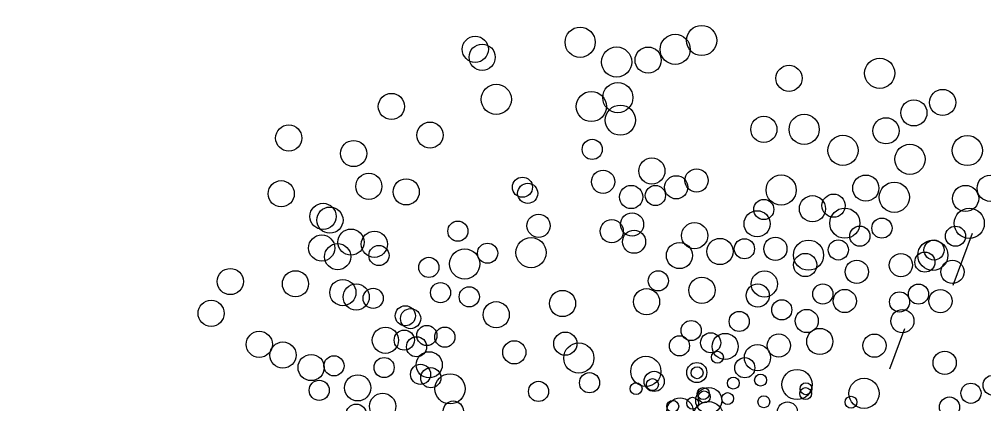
# Model space of a CAD drawing. Header units: millimetres. Extents: x 441156 to 441876, y 4514765 to 4515211.
# Drawn here: x 441414.542 to 441415.678, y 4514835.11 to 4514835.563 of the extents above; entities that cross this region are included whole.
import ezdxf

# ---------------------------------------------------------------- set-up
doc = ezdxf.new("R2010")
doc.units = ezdxf.units.MM
doc.layers.add('01_piscinas', color=254, linetype='Continuous')

msp = doc.modelspace()

# ---------------------------------------------------------------- linework, layer by layer
at = {"layer": '01_piscinas'}
for p, q in [((441415.64103456, 4514835.25020179, 0.00000118), (441415.66380679, 4514835.31150337, 0.00000118)), ((441415.56673363, 4514835.15202545, 0.00000118), (441415.58425073, 4514835.19918051, 0.00000118))]:
    msp.add_line(p, q, dxfattribs=at)
at = {"layer": '01_piscinas', "elevation": 0.00000131}
msp.add_lwpolyline([(441423.85886923, 4514838.18205059, 0.0043910674), (441422.74228746, 4514837.93181474, 0.0001087055), (441422.71580414, 4514837.92562941, 0.0002530211), (441422.70095013, 4514837.92213834, 0.0023223363), (441422.11401232, 4514837.78191859, 0.0021175107), (441421.57846208, 4514837.64893041, -0.0058002285), (441413.50906231, 4514835.33186317), (441408.34286118, 4514833.82109643), (441408.29995824, 4514833.8085502), (441405.22898133, 4514832.91049578), (441399.30377795, 4514831.15983481)], format="xyb", dxfattribs=at)
at = {"layer": '01_piscinas'}
for centre, radius in [((441415.34508789, 4514835.53802162, 0.00000118), 0.01775907), ((441415.07857602, 4514835.52766056, 0.00000118), 0.01541533), ((441415.20201129, 4514835.53599842, 0.00000118), 0.01775907), ((441415.31395861, 4514835.52757542, 0.00000118), 0.01775907), ((441415.08669763, 4514835.51832401, 0.00000118), 0.01541533), ((441415.24498827, 4514835.51272766, 0.00000118), 0.01775907), ((441415.28209728, 4514835.51497205, 0.00000118), 0.01541533), ((441415.44791149, 4514835.49361184, 0.00000118), 0.01541533), ((441415.55471915, 4514835.4994828, 0.00000118), 0.01775907), ((441415.10329935, 4514835.46879567, 0.00000118), 0.01775907), ((441415.24637596, 4514835.47081886, 0.00000118), 0.01775907), ((441414.97986408, 4514835.4604578, 0.00000118), 0.01541533), ((441415.21524667, 4514835.46037267, 0.00000118), 0.01775907), ((441415.62877232, 4514835.46517649, 0.00000118), 0.01541533), ((441415.59491437, 4514835.45289848, 0.00000118), 0.01541533), ((441415.24941399, 4514835.44435406, 0.00000118), 0.01775907), ((441415.02529804, 4514835.42675607, 0.00000118), 0.01541533), ((441415.41828024, 4514835.43354224, 0.00000118), 0.01541533), ((441415.46572843, 4514835.43349757, 0.00000118), 0.01775907), ((441415.5620691, 4514835.43179888, 0.00000118), 0.01541533), ((441414.85901357, 4514835.42330627, 0.00000118), 0.01541533), ((441414.93541689, 4514835.40510129, 0.00000118), 0.01541533), ((441415.21625287, 4514835.40996774, 0.00000118), 0.01185795), ((441415.51139147, 4514835.40877239, 0.00000118), 0.01775907), ((441415.65780179, 4514835.40861636, 0.00000118), 0.01775907), ((441415.59026225, 4514835.39833193, 0.00000118), 0.01775907), ((441415.28650758, 4514835.3845573, 0.00000118), 0.01541533), ((441415.22902342, 4514835.37186901, 0.00000118), 0.01366082), ((441415.33908235, 4514835.37342532, 0.00000118), 0.01366082), ((441414.85016194, 4514835.35777641, 0.00000118), 0.01541533), ((441414.95328692, 4514835.36646877, 0.00000118), 0.01541533), ((441414.99727102, 4514835.36002654, 0.00000118), 0.01541533), ((441415.13407321, 4514835.36545527, 0.00000118), 0.01185795), ((441415.31513674, 4514835.36538978, 0.00000118), 0.01366082), ((441415.43865542, 4514835.36211484, 0.00000118), 0.01775907), ((441415.53831631, 4514835.36440963, 0.00000118), 0.01541533), ((441415.68472663, 4514835.3642536, 0.00000118), 0.01541533), ((441415.14032061, 4514835.35827331, 0.00000118), 0.01185795), ((441415.26208264, 4514835.35396843, 0.00000118), 0.01366082), ((441415.29062803, 4514835.35569488, 0.00000118), 0.01185795), ((441415.57187602, 4514835.35368398, 0.00000118), 0.01775907), ((441415.65576959, 4514835.35225764, 0.00000118), 0.01541533), ((441415.41817742, 4514835.33926394, 0.00000118), 0.01185795), ((441415.47550132, 4514835.34013566, 0.00000118), 0.01541533), ((441415.50033716, 4514835.34378007, 0.00000118), 0.01366082), ((441414.8994064, 4514835.331112, 0.00000118), 0.01541533), ((441414.90746458, 4514835.32674873, 0.00000118), 0.01541533), ((441415.5136626, 4514835.32315533, 0.00000118), 0.01775907), ((441415.66007292, 4514835.3229993, 0.00000118), 0.01775907), ((441415.15309116, 4514835.32017459, 0.00000118), 0.01366082), ((441415.23920449, 4514835.31369536, 0.00000118), 0.01366082), ((441415.26315009, 4514835.32173089, 0.00000118), 0.01366082), ((441415.41035415, 4514835.32246202, 0.00000118), 0.01541533), ((441415.55730114, 4514835.3173906, 0.00000118), 0.01185795), ((441414.9322628, 4514835.30091134, 0.00000118), 0.01541533), ((441415.05814095, 4514835.31376084, 0.00000118), 0.01185795), ((441415.3368024, 4514835.30851189, 0.00000118), 0.01541533), ((441415.53125656, 4514835.30794598, 0.00000118), 0.01185795), ((441415.64387988, 4514835.30782596, 0.00000118), 0.01185795), ((441414.89779724, 4514835.29392629, 0.00000118), 0.01541533), ((441414.95984278, 4514835.29838749, 0.00000118), 0.01541533), ((441415.1442553, 4514835.28850739, 0.00000118), 0.01775907), ((441415.26548704, 4514835.30137335, 0.00000118), 0.01366082), ((441415.36665288, 4514835.28986676, 0.00000118), 0.01541533), ((441415.39538415, 4514835.29305656, 0.00000118), 0.01185795), ((441415.43188276, 4514835.2930222, 0.00000118), 0.01366082), ((441414.91659967, 4514835.28374533, 0.00000118), 0.01541533), ((441414.96517903, 4514835.28518274, 0.00000118), 0.01185795), ((441415.0661686, 4514835.27525749, 0.00000118), 0.01775907), ((441415.09309015, 4514835.28783643, 0.00000118), 0.01185795), ((441415.31891694, 4514835.28510327, 0.00000118), 0.01541533), ((441415.4708492, 4514835.28556911, 0.00000118), 0.01775907), ((441415.50599097, 4514835.29171551, 0.00000118), 0.01185795), ((441415.61725952, 4514835.28541309, 0.00000118), 0.01775907), ((441415.61861429, 4514835.29159549, 0.00000118), 0.01185795), ((441415.0239508, 4514835.27117891, 0.00000118), 0.01185795), ((441415.46700818, 4514835.27400283, 0.00000118), 0.01366082), ((441415.5796315, 4514835.27388281, 0.00000118), 0.01366082), ((441415.60789232, 4514835.27738521, 0.00000118), 0.01185795), ((441414.79021711, 4514835.25455321, 0.00000118), 0.01541533), ((441415.52767801, 4514835.26597171, 0.00000118), 0.01366082), ((441415.64030133, 4514835.26585169, 0.00000118), 0.01366082), ((441414.86693472, 4514835.25189724, 0.00000118), 0.01541533), ((441415.29402057, 4514835.25537584, 0.00000118), 0.01185795), ((441415.34543671, 4514835.24426915, 0.00000118), 0.01541533), ((441415.41890326, 4514835.25164681, 0.00000118), 0.01541533), ((441414.92270229, 4514835.2415566, 0.00000118), 0.01541533), ((441414.93841359, 4514835.2363587, 0.00000118), 0.01541533), ((441415.03769698, 4514835.24146158, 0.00000118), 0.01185795), ((441415.07153091, 4514835.23650603, 0.00000118), 0.01185795), ((441415.41105737, 4514835.23811241, 0.00000118), 0.01366082), ((441415.48771959, 4514835.23987763, 0.00000118), 0.01185795), ((441415.60034291, 4514835.23975761, 0.00000118), 0.01185795), ((441414.95837008, 4514835.23477516, 0.00000118), 0.01185795), ((441415.1813489, 4514835.22871063, 0.00000118), 0.01541533), ((441415.28023089, 4514835.2307639, 0.00000118), 0.01541533), ((441415.51353475, 4514835.23162713, 0.00000118), 0.01366082), ((441415.57806827, 4514835.23052995, 0.00000118), 0.01185795), ((441415.62615808, 4514835.23150711, 0.00000118), 0.01366082), ((441414.76764186, 4514835.21713744, 0.00000118), 0.01541533), ((441414.99625043, 4514835.21426407, 0.00000118), 0.01185795), ((441415.10326219, 4514835.21546074, 0.00000118), 0.01541533), ((441415.43940037, 4514835.22120535, 0.00000118), 0.01185795), ((441415.00244903, 4514835.21090771, 0.00000118), 0.01185795), ((441415.38928716, 4514835.20761024, 0.00000118), 0.01185795), ((441415.4687552, 4514835.20814355, 0.00000118), 0.01366082), ((441415.58137852, 4514835.20802354, 0.00000118), 0.01366082), ((441415.02152458, 4514835.19103279, 0.00000118), 0.01185795), ((441415.33270889, 4514835.19687937, 0.00000118), 0.01185795), ((441414.82431035, 4514835.18066185, 0.00000118), 0.01541533), ((441414.97280506, 4514835.185471, 0.00000118), 0.01541533), ((441414.99501262, 4514835.18565968, 0.00000118), 0.01185795), ((441415.04273995, 4514835.18909137, 0.00000118), 0.01185795), ((441415.18459574, 4514835.18149129, 0.00000118), 0.01366082), ((441415.31895085, 4514835.17887274, 0.00000118), 0.01185795), ((441415.3556708, 4514835.18253696, 0.00000118), 0.01185795), ((441415.37275613, 4514835.17818225, 0.00000118), 0.01541533), ((441415.43582181, 4514835.17923108, 0.00000118), 0.01366082), ((441415.48418444, 4514835.18403325, 0.00000118), 0.01541533), ((441415.54844514, 4514835.17911106, 0.00000118), 0.01366082), ((441414.85221019, 4514835.16803689, 0.00000118), 0.01541533), ((441415.00947602, 4514835.17782817, 0.00000118), 0.01185795), ((441415.12452905, 4514835.17129907, 0.00000118), 0.01366082), ((441415.20045479, 4514835.1645556, 0.00000118), 0.01775907), ((441415.41079261, 4514835.16503256, 0.00000118), 0.01541533), ((441414.88538089, 4514835.15338525, 0.00000118), 0.01541533), ((441415.02436159, 4514835.15660303, 0.00000118), 0.01541533), ((441415.36363541, 4514835.16547787, 0.00000118), 0.00701654), ((441415.63116667, 4514835.15895156, 0.00000118), 0.01366082), ((441414.91225867, 4514835.15537269, 0.00000118), 0.01185795), ((441414.97127222, 4514835.15332964, 0.00000118), 0.01185795), ((441415.01417035, 4514835.1453753, 0.00000118), 0.01185795), ((441415.27942252, 4514835.14887078, 0.00000118), 0.01775907), ((441415.33935067, 4514835.14746188, 0.00000118), 0.01185795), ((441415.3958634, 4514835.153137, 0.00000118), 0.01185795), ((441414.94018395, 4514835.1295023, 0.00000118), 0.01541533), ((441415.02625596, 4514835.14137692, 0.00000118), 0.01185795), ((441415.04884796, 4514835.1283385, 0.00000118), 0.01775907), ((441415.21312927, 4514835.13549379, 0.00000118), 0.01185795), ((441415.28919234, 4514835.13707323, 0.00000118), 0.01185795), ((441415.33969565, 4514835.14723592, 0.00000118), 0.00701654), ((441415.41448853, 4514835.13853927, 0.00000118), 0.00701654), ((441415.45732627, 4514835.13343194, 0.00000118), 0.01775907), ((441414.89489309, 4514835.12659133, 0.00000118), 0.01185795), ((441415.15306258, 4514835.12530156, 0.00000118), 0.01185795), ((441415.26787167, 4514835.1285303, 0.00000118), 0.00701654), ((441415.28717984, 4514835.13330673, 0.00000118), 0.00701654), ((441415.3823666, 4514835.13502809, 0.00000118), 0.00701654), ((441415.46788835, 4514835.128398, 0.00000118), 0.00701654), ((441415.53619706, 4514835.12299149, 0.00000118), 0.01775907), ((441415.66208607, 4514835.12311747, 0.00000118), 0.01185795), ((441415.68813065, 4514835.13256209, 0.00000118), 0.01185795), ((441414.96954414, 4514835.10781334, 0.00000118), 0.01541533), ((441415.35347569, 4514835.11456447, 0.00000118), 0.01541533), ((441415.34696306, 4514835.12280457, 0.00000118), 0.00701654), ((441415.34815227, 4514835.11880671, 0.00000118), 0.00701654), ((441415.37568418, 4514835.11684268, 0.00000118), 0.00701654), ((441415.46749732, 4514835.12277908, 0.00000118), 0.00701654), ((441415.05271094, 4514835.10223253, 0.00000118), 0.01185795), ((441415.31101666, 4514835.10776026, 0.00000118), 0.00701654), ((441415.31961774, 4514835.10228646, 0.00000118), 0.01541533), ((441415.33447689, 4514835.11135422, 0.00000118), 0.00701654), ((441415.35290359, 4514835.09567763, 0.00000118), 0.01775907), ((441415.41826456, 4514835.11306936, 0.00000118), 0.00701654), ((441415.44607969, 4514835.10112657, 0.00000118), 0.01185795), ((441415.52089714, 4514835.11263781, 0.00000118), 0.00701654), ((441415.63682048, 4514835.10688701, 0.00000118), 0.01185795), ((441414.93848424, 4514835.09853319, 0.00000118), 0.01185795)]:
    msp.add_circle(centre, radius, dxfattribs=at)

doc.saveas('drawing.dxf')
